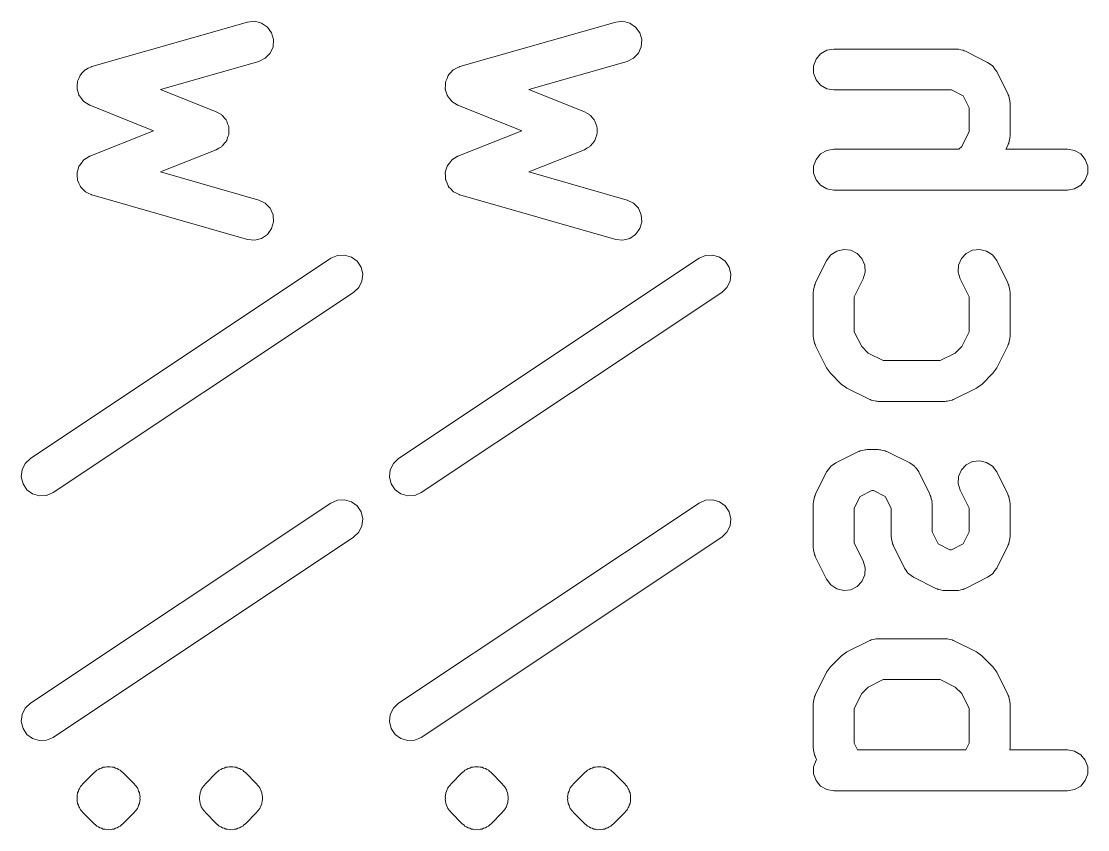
# Model space of a CAD drawing. Extents: x 83.8 to 162.6, y -99.1 to -55.8.
# Drawn here: x 87.614 to 92.176, y -83.136 to -79.676 of the extents above; entities that cross this region are included whole.
import ezdxf

# ---------------------------------------------------------------- set-up
doc = ezdxf.new("R2010")
doc.units = 0
doc.layers.add('Beschriftung', color=11, linetype='Continuous', lineweight=0)

msp = doc.modelspace()

# ---------------------------------------------------------------- linework, layer by layer
at = {"layer": 'Beschriftung'}
for p, q in [((87.9156, -79.8699), (88.5822, -79.6794)), ((88.5822, -79.6794), (88.6125, -79.6762)), ((88.6125, -79.6762), (88.642, -79.6836)), ((88.642, -79.6836), (88.6671, -79.7006)), ((89.4906, -79.8699), (90.1572, -79.6794)), ((90.1572, -79.6794), (90.1875, -79.6762)), ((90.1875, -79.6762), (90.217, -79.6836)), ((90.217, -79.6836), (90.2421, -79.7006)), ((88.6671, -79.7006), (88.685, -79.7252)), ((88.685, -79.7252), (88.6933, -79.7545)), ((90.2421, -79.7006), (90.26, -79.7252)), ((90.26, -79.7252), (90.2683, -79.7545)), ((88.6933, -79.7545), (88.6912, -79.7848)), ((90.2683, -79.7545), (90.2662, -79.7848)), ((88.6788, -79.8125), (88.6577, -79.8344)), ((88.6912, -79.7848), (88.6788, -79.8125)), ((90.2538, -79.8125), (90.2327, -79.8344)), ((90.2662, -79.7848), (90.2538, -79.8125)), ((91.0138, -79.8388), (91.0334, -79.8155)), ((91.0334, -79.8155), (91.0597, -79.8003)), ((91.0597, -79.8003), (91.0896, -79.7951)), ((91.0896, -79.7951), (91.6134, -79.7951)), ((91.6134, -79.7951), (91.6184, -79.7959)), ((91.6184, -79.7959), (91.6234, -79.7956)), ((91.6234, -79.7956), (91.6333, -79.7986)), ((91.6333, -79.7986), (91.6434, -79.8003)), ((91.6434, -79.8003), (91.6477, -79.8029)), ((91.6477, -79.8029), (91.6526, -79.8043)), ((91.6526, -79.8043), (91.7478, -79.8519)), ((87.9004, -79.8773), (87.9123, -79.8709)), ((87.9123, -79.8709), (87.914, -79.8706)), ((87.914, -79.8706), (87.9156, -79.8699)), ((88.6303, -79.8477), (88.2098, -79.9678)), ((88.6577, -79.8344), (88.6303, -79.8477)), ((89.4754, -79.8773), (89.4873, -79.8709)), ((89.4873, -79.8709), (89.489, -79.8706)), ((89.489, -79.8706), (89.4906, -79.8699)), ((90.2053, -79.8477), (89.7848, -79.9678)), ((90.2327, -79.8344), (90.2053, -79.8477)), ((91.0034, -79.8674), (91.0138, -79.8388)), ((91.0034, -79.8978), (91.0034, -79.8674)), ((91.7478, -79.8519), (91.7581, -79.8596)), ((91.7581, -79.8596), (91.7688, -79.8667)), ((91.7688, -79.8667), (91.7703, -79.8686)), ((91.7703, -79.8686), (91.7722, -79.87)), ((91.7722, -79.87), (91.7793, -79.8807)), ((87.8602, -79.9204), (87.8653, -79.9079)), ((87.8653, -79.9079), (87.8664, -79.9066)), ((87.8664, -79.9066), (87.8671, -79.905)), ((87.8671, -79.905), (87.8765, -79.8953)), ((87.8765, -79.8953), (87.8855, -79.8852)), ((87.8855, -79.8852), (87.887, -79.8844)), ((87.887, -79.8844), (87.8883, -79.8832)), ((87.8883, -79.8832), (87.9004, -79.8773)), ((89.4352, -79.9204), (89.4403, -79.9079)), ((89.4403, -79.9079), (89.4414, -79.9066)), ((89.4414, -79.9066), (89.4421, -79.905)), ((89.4421, -79.905), (89.4515, -79.8953)), ((89.4515, -79.8953), (89.4605, -79.8852)), ((89.4605, -79.8852), (89.462, -79.8844)), ((89.462, -79.8844), (89.4633, -79.8832)), ((89.4633, -79.8832), (89.4754, -79.8773)), ((91.0138, -79.9263), (91.0034, -79.8978)), ((91.7793, -79.8807), (91.7869, -79.8911)), ((91.7869, -79.8911), (91.8345, -79.9863)), ((87.8526, -79.9631), (87.8535, -79.9496)), ((87.8531, -79.9647), (87.8526, -79.9631)), ((87.853, -79.9665), (87.8531, -79.9647)), ((87.8535, -79.9496), (87.854, -79.9361)), ((87.854, -79.9361), (87.8546, -79.9345)), ((87.8546, -79.9345), (87.8547, -79.9328)), ((87.8547, -79.9328), (87.8602, -79.9204)), ((89.4276, -79.9631), (89.4285, -79.9496)), ((89.4281, -79.9647), (89.4276, -79.9631)), ((89.428, -79.9665), (89.4281, -79.9647)), ((89.4285, -79.9496), (89.429, -79.9361)), ((89.429, -79.9361), (89.4296, -79.9345)), ((89.4296, -79.9345), (89.4297, -79.9328)), ((89.4297, -79.9328), (89.4352, -79.9204)), ((91.0334, -79.9496), (91.0138, -79.9263)), ((91.0597, -79.9648), (91.0334, -79.9496)), ((91.0896, -79.9701), (91.0597, -79.9648)), ((87.8572, -79.9793), (87.853, -79.9665)), ((87.8609, -79.9923), (87.8572, -79.9793)), ((87.862, -79.9937), (87.8609, -79.9923)), ((87.8625, -79.9953), (87.862, -79.9937)), ((87.8709, -80.006), (87.8625, -79.9953)), ((87.8788, -80.0169), (87.8709, -80.006)), ((88.2098, -79.9678), (88.4483, -80.0632)), ((89.4322, -79.9793), (89.428, -79.9665)), ((89.4359, -79.9923), (89.4322, -79.9793)), ((89.437, -79.9937), (89.4359, -79.9923)), ((89.4375, -79.9953), (89.437, -79.9937)), ((89.4459, -80.006), (89.4375, -79.9953)), ((89.4538, -80.0169), (89.4459, -80.006)), ((89.7848, -79.9678), (90.0233, -80.0632)), ((91.5928, -79.9701), (91.0896, -79.9701)), ((91.6434, -79.9954), (91.5928, -79.9701)), ((91.6688, -80.0461), (91.6434, -79.9954)), ((91.8345, -79.9863), (91.836, -79.9911)), ((91.836, -79.9911), (91.8385, -79.9955)), ((91.8385, -79.9955), (91.8403, -80.0056)), ((91.8403, -80.0056), (91.8432, -80.0154)), ((87.8802, -80.0179), (87.8788, -80.0169)), ((87.8813, -80.0192), (87.8802, -80.0179)), ((87.8928, -80.0263), (87.8813, -80.0192)), ((87.904, -80.0339), (87.8928, -80.0263)), ((87.9056, -80.0343), (87.904, -80.0339)), ((87.9071, -80.0352), (87.9056, -80.0343)), ((88.1802, -80.1445), (87.9071, -80.0352)), ((89.4552, -80.0179), (89.4538, -80.0169)), ((89.4563, -80.0192), (89.4552, -80.0179)), ((89.4678, -80.0263), (89.4563, -80.0192)), ((89.479, -80.0339), (89.4678, -80.0263)), ((89.4806, -80.0343), (89.479, -80.0339)), ((89.4821, -80.0352), (89.4806, -80.0343)), ((89.7552, -80.1445), (89.4821, -80.0352)), ((91.6688, -80.1476), (91.6688, -80.0461)), ((91.8432, -80.0154), (91.8429, -80.0205)), ((91.8429, -80.0205), (91.8438, -80.0254)), ((91.8438, -80.0254), (91.8438, -80.1683)), ((88.4483, -80.0632), (88.4589, -80.0698)), ((88.4589, -80.0698), (88.4699, -80.0757)), ((88.4699, -80.0757), (88.4718, -80.0778)), ((88.4718, -80.0778), (88.4741, -80.0792)), ((88.4741, -80.0792), (88.4819, -80.0891)), ((88.4819, -80.0891), (88.4902, -80.0984)), ((88.4902, -80.0984), (88.4912, -80.1009)), ((88.4912, -80.1009), (88.4929, -80.1031)), ((90.0233, -80.0632), (90.0339, -80.0698)), ((90.0339, -80.0698), (90.0449, -80.0757)), ((90.0449, -80.0757), (90.0468, -80.0778)), ((90.0468, -80.0778), (90.0491, -80.0792)), ((90.0491, -80.0792), (90.0569, -80.0891)), ((90.0569, -80.0891), (90.0652, -80.0984)), ((90.0652, -80.0984), (90.0662, -80.1009)), ((90.0662, -80.1009), (90.0679, -80.1031)), ((87.9071, -80.2537), (88.1802, -80.1445)), ((88.4929, -80.1031), (88.4968, -80.115)), ((88.4968, -80.115), (88.5015, -80.1266)), ((88.5015, -80.1266), (88.5015, -80.1294)), ((88.5015, -80.1294), (88.5024, -80.132)), ((88.5024, -80.132), (88.502, -80.1445)), ((88.502, -80.1445), (88.5024, -80.157)), ((89.4821, -80.2537), (89.7552, -80.1445)), ((90.0679, -80.1031), (90.0718, -80.115)), ((90.0718, -80.115), (90.0765, -80.1266)), ((90.0765, -80.1266), (90.0765, -80.1294)), ((90.0765, -80.1294), (90.0774, -80.132)), ((90.0774, -80.132), (90.077, -80.1445)), ((90.077, -80.1445), (90.0774, -80.157)), ((88.4902, -80.1906), (88.4819, -80.1999)), ((88.4912, -80.188), (88.4902, -80.1906)), ((88.4929, -80.1858), (88.4912, -80.188)), ((88.4968, -80.174), (88.4929, -80.1858)), ((88.5015, -80.1624), (88.4968, -80.174)), ((88.5024, -80.157), (88.5015, -80.1596)), ((88.5015, -80.1596), (88.5015, -80.1624)), ((90.0652, -80.1906), (90.0569, -80.1999)), ((90.0662, -80.188), (90.0652, -80.1906)), ((90.0679, -80.1858), (90.0662, -80.188)), ((90.0718, -80.174), (90.0679, -80.1858)), ((90.0765, -80.1624), (90.0718, -80.174)), ((90.0774, -80.157), (90.0765, -80.1596)), ((90.0765, -80.1596), (90.0765, -80.1624)), ((91.6368, -80.2117), (91.6688, -80.1476)), ((91.8403, -80.1881), (91.8385, -80.1982)), ((91.8432, -80.1783), (91.8403, -80.1881)), ((91.8438, -80.1683), (91.8429, -80.1733)), ((91.8429, -80.1733), (91.8432, -80.1783)), ((88.4483, -80.2257), (88.2098, -80.3211)), ((88.4589, -80.2191), (88.4483, -80.2257)), ((88.4699, -80.2132), (88.4589, -80.2191)), ((88.4718, -80.2112), (88.4699, -80.2132)), ((88.4741, -80.2097), (88.4718, -80.2112)), ((88.4819, -80.1999), (88.4741, -80.2097)), ((90.0233, -80.2257), (89.7848, -80.3211)), ((90.0339, -80.2191), (90.0233, -80.2257)), ((90.0449, -80.2132), (90.0339, -80.2191)), ((90.0468, -80.2112), (90.0449, -80.2132)), ((90.0491, -80.2097), (90.0468, -80.2112)), ((90.0569, -80.1999), (90.0491, -80.2097)), ((91.0334, -80.2441), (91.0597, -80.2289)), ((91.0597, -80.2289), (91.0896, -80.2236)), ((91.0896, -80.2236), (91.6248, -80.2236)), ((91.6248, -80.2236), (91.6368, -80.2117)), ((91.8345, -80.2074), (91.8264, -80.2236)), ((91.8264, -80.2236), (92.0896, -80.2236)), ((91.836, -80.2026), (91.8345, -80.2074)), ((91.8385, -80.1982), (91.836, -80.2026)), ((92.0896, -80.2236), (92.1195, -80.2289)), ((92.1195, -80.2289), (92.1459, -80.2441)), ((87.8625, -80.2936), (87.8709, -80.283)), ((87.8709, -80.283), (87.8788, -80.2721)), ((87.8788, -80.2721), (87.8802, -80.2711)), ((87.8802, -80.2711), (87.8813, -80.2697)), ((87.8813, -80.2697), (87.8928, -80.2626)), ((87.8928, -80.2626), (87.904, -80.2551)), ((87.904, -80.2551), (87.9056, -80.2546)), ((87.9056, -80.2546), (87.9071, -80.2537)), ((89.4375, -80.2936), (89.4459, -80.283)), ((89.4459, -80.283), (89.4538, -80.2721)), ((89.4538, -80.2721), (89.4552, -80.2711)), ((89.4552, -80.2711), (89.4563, -80.2697)), ((89.4563, -80.2697), (89.4678, -80.2626)), ((89.4678, -80.2626), (89.479, -80.2551)), ((89.479, -80.2551), (89.4806, -80.2546)), ((89.4806, -80.2546), (89.4821, -80.2537)), ((91.0034, -80.2959), (91.0138, -80.2674)), ((91.0138, -80.2674), (91.0334, -80.2441)), ((92.1459, -80.2441), (92.1654, -80.2674)), ((92.1654, -80.2674), (92.1758, -80.2959)), ((87.8526, -80.3259), (87.8531, -80.3242)), ((87.8535, -80.3393), (87.8526, -80.3259)), ((87.853, -80.3225), (87.8572, -80.3097)), ((87.8531, -80.3242), (87.853, -80.3225)), ((87.8572, -80.3097), (87.8609, -80.2967)), ((87.8609, -80.2967), (87.862, -80.2953)), ((87.862, -80.2953), (87.8625, -80.2936)), ((88.2098, -80.3211), (88.6303, -80.4413)), ((89.4276, -80.3259), (89.4281, -80.3242)), ((89.4285, -80.3393), (89.4276, -80.3259)), ((89.428, -80.3225), (89.4322, -80.3097)), ((89.4281, -80.3242), (89.428, -80.3225)), ((89.4322, -80.3097), (89.4359, -80.2967)), ((89.4359, -80.2967), (89.437, -80.2953)), ((89.437, -80.2953), (89.4375, -80.2936)), ((89.7848, -80.3211), (90.2053, -80.4413)), ((91.0034, -80.3263), (91.0034, -80.2959)), ((91.0138, -80.3549), (91.0034, -80.3263)), ((92.1758, -80.3263), (92.1654, -80.3549)), ((92.1758, -80.2959), (92.1758, -80.3263)), ((87.854, -80.3528), (87.8535, -80.3393)), ((87.8546, -80.3545), (87.854, -80.3528)), ((87.8547, -80.3562), (87.8546, -80.3545)), ((87.8602, -80.3685), (87.8547, -80.3562)), ((87.8653, -80.3811), (87.8602, -80.3685)), ((89.429, -80.3528), (89.4285, -80.3393)), ((89.4296, -80.3545), (89.429, -80.3528)), ((89.4297, -80.3562), (89.4296, -80.3545)), ((89.4352, -80.3685), (89.4297, -80.3562)), ((89.4403, -80.3811), (89.4352, -80.3685)), ((91.0334, -80.3782), (91.0138, -80.3549)), ((92.1654, -80.3549), (92.1459, -80.3782)), ((87.8664, -80.3824), (87.8653, -80.3811)), ((87.8671, -80.384), (87.8664, -80.3824)), ((87.8765, -80.3937), (87.8671, -80.384)), ((87.8855, -80.4037), (87.8765, -80.3937)), ((87.887, -80.4045), (87.8855, -80.4037)), ((87.8883, -80.4058), (87.887, -80.4045)), ((87.9004, -80.4117), (87.8883, -80.4058)), ((87.9123, -80.4181), (87.9004, -80.4117)), ((87.914, -80.4183), (87.9123, -80.4181)), ((87.9156, -80.4191), (87.914, -80.4183)), ((88.5822, -80.6096), (87.9156, -80.4191)), ((89.4414, -80.3824), (89.4403, -80.3811)), ((89.4421, -80.384), (89.4414, -80.3824)), ((89.4515, -80.3937), (89.4421, -80.384)), ((89.4605, -80.4037), (89.4515, -80.3937)), ((89.462, -80.4045), (89.4605, -80.4037)), ((89.4633, -80.4058), (89.462, -80.4045)), ((89.4754, -80.4117), (89.4633, -80.4058)), ((89.4873, -80.4181), (89.4754, -80.4117)), ((89.489, -80.4183), (89.4873, -80.4181)), ((89.4906, -80.4191), (89.489, -80.4183)), ((90.1572, -80.6096), (89.4906, -80.4191)), ((91.0597, -80.3934), (91.0334, -80.3782)), ((91.0896, -80.3986), (91.0597, -80.3934)), ((92.0896, -80.3986), (91.0896, -80.3986)), ((92.1195, -80.3934), (92.0896, -80.3986)), ((92.1459, -80.3782), (92.1195, -80.3934)), ((88.6303, -80.4413), (88.6577, -80.4546)), ((88.6577, -80.4546), (88.6788, -80.4764)), ((90.2053, -80.4413), (90.2327, -80.4546)), ((90.2327, -80.4546), (90.2538, -80.4764)), ((88.6788, -80.4764), (88.6912, -80.5042)), ((88.6912, -80.5042), (88.6933, -80.5345)), ((90.2538, -80.4764), (90.2662, -80.5042)), ((90.2662, -80.5042), (90.2683, -80.5345)), ((88.6933, -80.5345), (88.685, -80.5637)), ((90.2683, -80.5345), (90.26, -80.5637)), ((88.6671, -80.5883), (88.642, -80.6053)), ((88.685, -80.5637), (88.6671, -80.5883)), ((90.2421, -80.5883), (90.217, -80.6053)), ((90.26, -80.5637), (90.2421, -80.5883)), ((88.6125, -80.6127), (88.5822, -80.6096)), ((88.642, -80.6053), (88.6125, -80.6127)), ((90.1875, -80.6127), (90.1572, -80.6096)), ((90.217, -80.6053), (90.1875, -80.6127)), ((87.653, -81.5479), (88.9387, -80.6907)), ((88.9387, -80.6907), (88.9665, -80.6785)), ((88.9665, -80.6785), (88.9969, -80.6766)), ((88.9969, -80.6766), (89.026, -80.6851)), ((89.026, -80.6851), (89.0505, -80.7031)), ((89.228, -81.5479), (90.5137, -80.6907)), ((90.5137, -80.6907), (90.5415, -80.6785)), ((90.5415, -80.6785), (90.5719, -80.6766)), ((90.5719, -80.6766), (90.601, -80.6851)), ((90.601, -80.6851), (90.6255, -80.7031)), ((91.059, -80.7006), (91.0771, -80.6762)), ((91.0771, -80.6762), (91.1024, -80.6594)), ((91.1024, -80.6594), (91.132, -80.6524)), ((91.132, -80.6524), (91.1622, -80.6558)), ((91.1622, -80.6558), (91.1894, -80.6694)), ((91.1894, -80.6694), (91.2103, -80.6915)), ((91.2103, -80.6915), (91.2223, -80.7194)), ((91.6236, -80.7194), (91.6356, -80.6915)), ((91.6356, -80.6915), (91.6565, -80.6694)), ((91.6565, -80.6694), (91.6837, -80.6558)), ((91.6837, -80.6558), (91.7139, -80.6524)), ((91.7139, -80.6524), (91.7435, -80.6594)), ((91.7435, -80.6594), (91.7688, -80.6762)), ((91.7688, -80.6762), (91.7869, -80.7006)), ((89.0505, -80.7031), (89.0674, -80.7284)), ((89.0674, -80.7284), (89.0746, -80.7579)), ((90.6255, -80.7031), (90.6424, -80.7284)), ((90.6424, -80.7284), (90.6496, -80.7579)), ((91.0114, -80.7958), (91.059, -80.7006)), ((91.2223, -80.7194), (91.2242, -80.7497)), ((91.6217, -80.7497), (91.6236, -80.7194)), ((91.7869, -80.7006), (91.8345, -80.7958)), ((89.0746, -80.7579), (89.0712, -80.7881)), ((90.6496, -80.7579), (90.6462, -80.7881)), ((91.2155, -80.7788), (91.1771, -80.8556)), ((91.2242, -80.7497), (91.2155, -80.7788)), ((91.6304, -80.7788), (91.6217, -80.7497)), ((91.6688, -80.8556), (91.6304, -80.7788)), ((89.0577, -80.8153), (89.0358, -80.8363)), ((89.0712, -80.7881), (89.0577, -80.8153)), ((90.6327, -80.8153), (90.6108, -80.8363)), ((90.6462, -80.7881), (90.6327, -80.8153)), ((91.0021, -80.835), (91.003, -80.83)), ((91.0027, -80.8249), (91.0056, -80.8151)), ((91.003, -80.83), (91.0027, -80.8249)), ((91.0056, -80.8151), (91.0074, -80.805)), ((91.0074, -80.805), (91.0099, -80.8007)), ((91.0099, -80.8007), (91.0114, -80.7958)), ((91.8345, -80.7958), (91.836, -80.8007)), ((91.836, -80.8007), (91.8385, -80.805)), ((91.8385, -80.805), (91.8403, -80.8151)), ((91.8403, -80.8151), (91.8432, -80.8249)), ((91.8432, -80.8249), (91.8429, -80.83)), ((91.8429, -80.83), (91.8438, -80.835)), ((89.0358, -80.8363), (87.7501, -81.6935)), ((90.6108, -80.8363), (89.3251, -81.6935)), ((91.0021, -81.0254), (91.0021, -80.835)), ((91.1771, -80.8556), (91.1771, -81.0048)), ((91.6688, -81.0048), (91.6688, -80.8556)), ((91.8438, -80.835), (91.8438, -81.0254)), ((91.1771, -81.0048), (91.2091, -81.0688)), ((91.6368, -81.0688), (91.6688, -81.0048)), ((91.003, -81.0304), (91.0021, -81.0254)), ((91.0027, -81.0354), (91.003, -81.0304)), ((91.0056, -81.0453), (91.0027, -81.0354)), ((91.0074, -81.0554), (91.0056, -81.0453)), ((91.0099, -81.0597), (91.0074, -81.0554)), ((91.8385, -81.0554), (91.836, -81.0597)), ((91.8403, -81.0453), (91.8385, -81.0554)), ((91.8432, -81.0354), (91.8403, -81.0453)), ((91.8438, -81.0254), (91.8429, -81.0304)), ((91.8429, -81.0304), (91.8432, -81.0354)), ((91.0114, -81.0646), (91.0099, -81.0597)), ((91.059, -81.1598), (91.0114, -81.0646)), ((91.2091, -81.0688), (91.2367, -81.0964)), ((91.2367, -81.0964), (91.3008, -81.1284)), ((91.5452, -81.1284), (91.6092, -81.0964)), ((91.6092, -81.0964), (91.6368, -81.0688)), ((91.8345, -81.0646), (91.7869, -81.1598)), ((91.836, -81.0597), (91.8345, -81.0646)), ((91.3008, -81.1284), (91.5452, -81.1284)), ((91.0673, -81.1711), (91.059, -81.1598)), ((91.0754, -81.1825), (91.0673, -81.1711)), ((91.123, -81.2302), (91.0754, -81.1825)), ((91.7705, -81.1825), (91.7229, -81.2302)), ((91.7786, -81.1711), (91.7705, -81.1825)), ((91.7869, -81.1598), (91.7786, -81.1711)), ((91.1345, -81.2382), (91.123, -81.2302)), ((91.1457, -81.2465), (91.1345, -81.2382)), ((91.7114, -81.2382), (91.7002, -81.2465)), ((91.7229, -81.2302), (91.7114, -81.2382)), ((91.241, -81.2942), (91.1457, -81.2465)), ((91.7002, -81.2465), (91.6049, -81.2942)), ((91.2458, -81.2956), (91.241, -81.2942)), ((91.2502, -81.2981), (91.2458, -81.2956)), ((91.2603, -81.2999), (91.2502, -81.2981)), ((91.2701, -81.3028), (91.2603, -81.2999)), ((91.2751, -81.3025), (91.2701, -81.3028)), ((91.2801, -81.3034), (91.2751, -81.3025)), ((91.5658, -81.3034), (91.2801, -81.3034)), ((91.5708, -81.3025), (91.5658, -81.3034)), ((91.5758, -81.3028), (91.5708, -81.3025)), ((91.5856, -81.2999), (91.5758, -81.3028)), ((91.5957, -81.2981), (91.5856, -81.2999)), ((91.6001, -81.2956), (91.5957, -81.2981)), ((91.6049, -81.2942), (91.6001, -81.2956)), ((91.1982, -81.5172), (91.2025, -81.5146)), ((91.2025, -81.5146), (91.2126, -81.5129)), ((91.2126, -81.5129), (91.2225, -81.5099)), ((91.2225, -81.5099), (91.2275, -81.5102)), ((91.2275, -81.5102), (91.2325, -81.5094)), ((91.2325, -81.5094), (91.2801, -81.5094)), ((91.2801, -81.5094), (91.2851, -81.5102)), ((91.2851, -81.5102), (91.2901, -81.5099)), ((91.2901, -81.5099), (91.2999, -81.5129)), ((91.2999, -81.5129), (91.31, -81.5146)), ((91.31, -81.5146), (91.3144, -81.5172)), ((87.631, -81.5689), (87.653, -81.5479)), ((89.206, -81.5689), (89.228, -81.5479)), ((91.0981, -81.5662), (91.1933, -81.5186)), ((91.1933, -81.5186), (91.1982, -81.5172)), ((91.3144, -81.5172), (91.3192, -81.5186)), ((91.3192, -81.5186), (91.4145, -81.5662)), ((91.6565, -81.5742), (91.6837, -81.5606)), ((91.6837, -81.5606), (91.7139, -81.5571)), ((91.7139, -81.5571), (91.7435, -81.5642)), ((87.6142, -81.6263), (87.6175, -81.5961)), ((87.6175, -81.5961), (87.631, -81.5689)), ((89.1892, -81.6263), (89.1925, -81.5961)), ((89.1925, -81.5961), (89.206, -81.5689)), ((91.0114, -81.7006), (91.059, -81.6053)), ((91.059, -81.6053), (91.0666, -81.595)), ((91.0666, -81.595), (91.0737, -81.5843)), ((91.0737, -81.5843), (91.0756, -81.5829)), ((91.0756, -81.5829), (91.0771, -81.5809)), ((91.0771, -81.5809), (91.0878, -81.5739)), ((91.0878, -81.5739), (91.0981, -81.5662)), ((91.4145, -81.5662), (91.4248, -81.5739)), ((91.4248, -81.5739), (91.4355, -81.5809)), ((91.4355, -81.5809), (91.4369, -81.5829)), ((91.4369, -81.5829), (91.4389, -81.5843)), ((91.4389, -81.5843), (91.4459, -81.595)), ((91.4459, -81.595), (91.4536, -81.6053)), ((91.4536, -81.6053), (91.5012, -81.7006)), ((91.6236, -81.6241), (91.6356, -81.5963)), ((91.6356, -81.5963), (91.6565, -81.5742)), ((91.7435, -81.5642), (91.7688, -81.5809)), ((91.7688, -81.5809), (91.7869, -81.6053)), ((91.7869, -81.6053), (91.8345, -81.7006)), ((87.6214, -81.6558), (87.6142, -81.6263)), ((89.1964, -81.6558), (89.1892, -81.6263)), ((91.6217, -81.6545), (91.6236, -81.6241)), ((87.6383, -81.6811), (87.6214, -81.6558)), ((87.6627, -81.6991), (87.6383, -81.6811)), ((87.7501, -81.6935), (87.7222, -81.7057)), ((89.2133, -81.6811), (89.1964, -81.6558)), ((89.2377, -81.6991), (89.2133, -81.6811)), ((89.3251, -81.6935), (89.2972, -81.7057)), ((91.2531, -81.6844), (91.2025, -81.7097)), ((91.2594, -81.6844), (91.2531, -81.6844)), ((91.3101, -81.7097), (91.2594, -81.6844)), ((91.6304, -81.6836), (91.6217, -81.6545)), ((91.6688, -81.7604), (91.6304, -81.6836)), ((87.653, -82.5955), (88.9387, -81.7383)), ((87.6919, -81.7076), (87.6627, -81.6991)), ((87.7222, -81.7057), (87.6919, -81.7076)), ((88.9387, -81.7383), (88.9665, -81.7261)), ((88.9665, -81.7261), (88.9969, -81.7242)), ((88.9969, -81.7242), (89.026, -81.7327)), ((89.026, -81.7327), (89.0505, -81.7507)), ((89.228, -82.5955), (90.5137, -81.7383)), ((89.2669, -81.7076), (89.2377, -81.6991)), ((89.2972, -81.7057), (89.2669, -81.7076)), ((90.5137, -81.7383), (90.5415, -81.7261)), ((90.5415, -81.7261), (90.5719, -81.7242)), ((90.5719, -81.7242), (90.601, -81.7327)), ((90.601, -81.7327), (90.6255, -81.7507)), ((91.0021, -81.7397), (91.003, -81.7347)), ((91.0021, -81.9302), (91.0021, -81.7397)), ((91.0027, -81.7297), (91.0056, -81.7199)), ((91.003, -81.7347), (91.0027, -81.7297)), ((91.0056, -81.7199), (91.0074, -81.7098)), ((91.0074, -81.7098), (91.0099, -81.7054)), ((91.0099, -81.7054), (91.0114, -81.7006)), ((91.2025, -81.7097), (91.1771, -81.7604)), ((91.3355, -81.7604), (91.3101, -81.7097)), ((91.5012, -81.7006), (91.5027, -81.7054)), ((91.5027, -81.7054), (91.5052, -81.7098)), ((91.5052, -81.7098), (91.507, -81.7199)), ((91.507, -81.7199), (91.5099, -81.7297)), ((91.5099, -81.7297), (91.5096, -81.7347)), ((91.5096, -81.7347), (91.5105, -81.7397)), ((91.5105, -81.7397), (91.5105, -81.8619)), ((91.8345, -81.7006), (91.836, -81.7054)), ((91.836, -81.7054), (91.8385, -81.7098)), ((91.8385, -81.7098), (91.8403, -81.7199)), ((91.8403, -81.7199), (91.8432, -81.7297)), ((91.8432, -81.7297), (91.8429, -81.7347)), ((91.8429, -81.7347), (91.8438, -81.7397)), ((91.8438, -81.7397), (91.8438, -81.8826)), ((89.0505, -81.7507), (89.0674, -81.776)), ((89.0674, -81.776), (89.0746, -81.8055)), ((90.6255, -81.7507), (90.6424, -81.776)), ((90.6424, -81.776), (90.6496, -81.8055)), ((91.1771, -81.7604), (91.1771, -81.9095)), ((91.3355, -81.8826), (91.3355, -81.7604)), ((91.6688, -81.8619), (91.6688, -81.7604)), ((89.0746, -81.8055), (89.0712, -81.8357)), ((90.6496, -81.8055), (90.6462, -81.8357)), ((89.0577, -81.863), (89.0358, -81.8839)), ((89.0712, -81.8357), (89.0577, -81.863)), ((90.6327, -81.863), (90.6108, -81.8839)), ((90.6462, -81.8357), (90.6327, -81.863)), ((91.5105, -81.8619), (91.5358, -81.9126)), ((91.6434, -81.9126), (91.6688, -81.8619)), ((89.0358, -81.8839), (87.7501, -82.7411)), ((90.6108, -81.8839), (89.3251, -82.7411)), ((91.1771, -81.9095), (91.2155, -81.9863)), ((91.3363, -81.8875), (91.3355, -81.8826)), ((91.336, -81.8926), (91.3363, -81.8875)), ((91.3389, -81.9024), (91.336, -81.8926)), ((91.3407, -81.9125), (91.3389, -81.9024)), ((91.3433, -81.9169), (91.3407, -81.9125)), ((91.3447, -81.9217), (91.3433, -81.9169)), ((91.3923, -82.0169), (91.3447, -81.9217)), ((91.5358, -81.9126), (91.5865, -81.9379)), ((91.5928, -81.9379), (91.6434, -81.9126)), ((91.8345, -81.9217), (91.7869, -82.0169)), ((91.836, -81.9169), (91.8345, -81.9217)), ((91.8385, -81.9125), (91.836, -81.9169)), ((91.8403, -81.9024), (91.8385, -81.9125)), ((91.8432, -81.8926), (91.8403, -81.9024)), ((91.8438, -81.8826), (91.8429, -81.8875)), ((91.8429, -81.8875), (91.8432, -81.8926)), ((91.003, -81.9352), (91.0021, -81.9302)), ((91.0027, -81.9402), (91.003, -81.9352)), ((91.0056, -81.95), (91.0027, -81.9402)), ((91.0074, -81.9601), (91.0056, -81.95)), ((91.0099, -81.9645), (91.0074, -81.9601)), ((91.0114, -81.9693), (91.0099, -81.9645)), ((91.059, -82.0646), (91.0114, -81.9693)), ((91.5865, -81.9379), (91.5928, -81.9379)), ((91.2155, -81.9863), (91.2242, -82.0154)), ((91.2242, -82.0154), (91.2223, -82.0458)), ((91.4, -82.0273), (91.3923, -82.0169)), ((91.7869, -82.0169), (91.7793, -82.0273)), ((91.2223, -82.0458), (91.2103, -82.0736)), ((91.407, -82.038), (91.4, -82.0273)), ((91.409, -82.0394), (91.407, -82.038)), ((91.4104, -82.0413), (91.409, -82.0394)), ((91.4211, -82.0484), (91.4104, -82.0413)), ((91.4314, -82.0561), (91.4211, -82.0484)), ((91.5267, -82.1037), (91.4314, -82.0561)), ((91.7478, -82.0561), (91.6526, -82.1037)), ((91.7581, -82.0484), (91.7478, -82.0561)), ((91.7688, -82.0413), (91.7581, -82.0484)), ((91.7703, -82.0394), (91.7688, -82.0413)), ((91.7722, -82.038), (91.7703, -82.0394)), ((91.7793, -82.0273), (91.7722, -82.038)), ((91.0771, -82.089), (91.059, -82.0646)), ((91.1024, -82.1057), (91.0771, -82.089)), ((91.132, -82.1128), (91.1024, -82.1057)), ((91.1894, -82.0957), (91.1622, -82.1093)), ((91.2103, -82.0736), (91.1894, -82.0957)), ((91.5315, -82.1051), (91.5267, -82.1037)), ((91.5359, -82.1077), (91.5315, -82.1051)), ((91.546, -82.1094), (91.5359, -82.1077)), ((91.6434, -82.1077), (91.6333, -82.1094)), ((91.6477, -82.1051), (91.6434, -82.1077)), ((91.6526, -82.1037), (91.6477, -82.1051)), ((91.1622, -82.1093), (91.132, -82.1128)), ((91.5558, -82.1124), (91.546, -82.1094)), ((91.5608, -82.1121), (91.5558, -82.1124)), ((91.5658, -82.1129), (91.5608, -82.1121)), ((91.6134, -82.1129), (91.5658, -82.1129)), ((91.6184, -82.1121), (91.6134, -82.1129)), ((91.6234, -82.1124), (91.6184, -82.1121)), ((91.6333, -82.1094), (91.6234, -82.1124)), ((91.1457, -82.3757), (91.241, -82.3281)), ((91.241, -82.3281), (91.2458, -82.3267)), ((91.2458, -82.3267), (91.2502, -82.3242)), ((91.2502, -82.3242), (91.2603, -82.3224)), ((91.2603, -82.3224), (91.2701, -82.3195)), ((91.2701, -82.3195), (91.2751, -82.3198)), ((91.2751, -82.3198), (91.2801, -82.3189)), ((91.2801, -82.3189), (91.5658, -82.3189)), ((91.5658, -82.3189), (91.5708, -82.3198)), ((91.5708, -82.3198), (91.5758, -82.3195)), ((91.5758, -82.3195), (91.5856, -82.3224)), ((91.5856, -82.3224), (91.5957, -82.3242)), ((91.5957, -82.3242), (91.6001, -82.3267)), ((91.6001, -82.3267), (91.6049, -82.3281)), ((91.6049, -82.3281), (91.7002, -82.3757)), ((91.1345, -82.3841), (91.1457, -82.3757)), ((91.7002, -82.3757), (91.7114, -82.3841)), ((91.0754, -82.4397), (91.123, -82.3921)), ((91.123, -82.3921), (91.1345, -82.3841)), ((91.7114, -82.3841), (91.7229, -82.3921)), ((91.7229, -82.3921), (91.7705, -82.4397)), ((91.0114, -82.5577), (91.059, -82.4625)), ((91.059, -82.4625), (91.0673, -82.4512)), ((91.0673, -82.4512), (91.0754, -82.4397)), ((91.7705, -82.4397), (91.7786, -82.4512)), ((91.7786, -82.4512), (91.7869, -82.4625)), ((91.7869, -82.4625), (91.8345, -82.5577)), ((91.3008, -82.4939), (91.2367, -82.5259)), ((91.5452, -82.4939), (91.3008, -82.4939)), ((91.6092, -82.5259), (91.5452, -82.4939)), ((91.0074, -82.5669), (91.0099, -82.5626)), ((91.0099, -82.5626), (91.0114, -82.5577)), ((91.2091, -82.5535), (91.1771, -82.6175)), ((91.2367, -82.5259), (91.2091, -82.5535)), ((91.6368, -82.5535), (91.6092, -82.5259)), ((91.6688, -82.6175), (91.6368, -82.5535)), ((91.8345, -82.5577), (91.836, -82.5626)), ((91.836, -82.5626), (91.8385, -82.5669)), ((87.631, -82.6165), (87.653, -82.5955)), ((89.206, -82.6165), (89.228, -82.5955)), ((91.0021, -82.5969), (91.003, -82.5919)), ((91.0021, -82.7873), (91.0021, -82.5969)), ((91.0027, -82.5869), (91.0056, -82.577)), ((91.003, -82.5919), (91.0027, -82.5869)), ((91.0056, -82.577), (91.0074, -82.5669)), ((91.8385, -82.5669), (91.8403, -82.577)), ((91.8403, -82.577), (91.8432, -82.5869)), ((91.8432, -82.5869), (91.8429, -82.5919)), ((91.8429, -82.5919), (91.8438, -82.5969)), ((91.8438, -82.5969), (91.8438, -82.7873)), ((87.6142, -82.6739), (87.6175, -82.6437)), ((87.6175, -82.6437), (87.631, -82.6165)), ((89.1892, -82.6739), (89.1925, -82.6437)), ((89.1925, -82.6437), (89.206, -82.6165)), ((91.1771, -82.6175), (91.1771, -82.7667)), ((91.6688, -82.7667), (91.6688, -82.6175)), ((87.6214, -82.7034), (87.6142, -82.6739)), ((89.1964, -82.7034), (89.1892, -82.6739)), ((87.6383, -82.7287), (87.6214, -82.7034)), ((87.6627, -82.7467), (87.6383, -82.7287)), ((87.6919, -82.7553), (87.6627, -82.7467)), ((87.7501, -82.7411), (87.7222, -82.7533)), ((89.2133, -82.7287), (89.1964, -82.7034)), ((89.2377, -82.7467), (89.2133, -82.7287)), ((89.2669, -82.7553), (89.2377, -82.7467)), ((89.3251, -82.7411), (89.2972, -82.7533)), ((87.7222, -82.7533), (87.6919, -82.7553)), ((89.2972, -82.7533), (89.2669, -82.7553)), ((91.003, -82.7923), (91.0021, -82.7873)), ((91.0027, -82.7973), (91.003, -82.7923)), ((91.1771, -82.7667), (91.1913, -82.7951)), ((91.6546, -82.7951), (91.6688, -82.7667)), ((91.8438, -82.7873), (91.8429, -82.7923)), ((91.8429, -82.7923), (91.8431, -82.7951)), ((91.0056, -82.8072), (91.0027, -82.7973)), ((91.0074, -82.8173), (91.0056, -82.8072)), ((91.0099, -82.8216), (91.0074, -82.8173)), ((91.0114, -82.8265), (91.0099, -82.8216)), ((91.0162, -82.8361), (91.0114, -82.8265)), ((91.0138, -82.8388), (91.0162, -82.8361)), ((91.1913, -82.7951), (91.6546, -82.7951)), ((91.8431, -82.7951), (92.0896, -82.7951)), ((92.0896, -82.7951), (92.1195, -82.8003)), ((92.1195, -82.8003), (92.1459, -82.8155)), ((92.1459, -82.8155), (92.1654, -82.8388)), ((87.9316, -82.8877), (87.9371, -82.8823)), ((87.9371, -82.8823), (87.944, -82.8791)), ((87.944, -82.8791), (87.9503, -82.8747)), ((87.9503, -82.8747), (87.9577, -82.8727)), ((87.9577, -82.8727), (87.9646, -82.8695)), ((87.9646, -82.8695), (87.9722, -82.8688)), ((87.9722, -82.8688), (87.9796, -82.8668)), ((87.9796, -82.8668), (87.9872, -82.8675)), ((87.9872, -82.8675), (87.9949, -82.8668)), ((87.9949, -82.8668), (88.0023, -82.8688)), ((88.0023, -82.8688), (88.0099, -82.8695)), ((88.0099, -82.8695), (88.0168, -82.8727)), ((88.0168, -82.8727), (88.0242, -82.8747)), ((88.0242, -82.8747), (88.0305, -82.8791)), ((88.0305, -82.8791), (88.0374, -82.8823)), ((88.0374, -82.8823), (88.0428, -82.8877)), ((88.4554, -82.8877), (88.4609, -82.8823)), ((88.4609, -82.8823), (88.4678, -82.8791)), ((88.4678, -82.8791), (88.4741, -82.8747)), ((88.4741, -82.8747), (88.4815, -82.8727)), ((88.4815, -82.8727), (88.4884, -82.8695)), ((88.4884, -82.8695), (88.496, -82.8688)), ((88.496, -82.8688), (88.5034, -82.8668)), ((88.5034, -82.8668), (88.511, -82.8675)), ((88.511, -82.8675), (88.5187, -82.8668)), ((88.5187, -82.8668), (88.5261, -82.8688)), ((88.5261, -82.8688), (88.5337, -82.8695)), ((88.5337, -82.8695), (88.5406, -82.8727)), ((88.5406, -82.8727), (88.548, -82.8747)), ((88.548, -82.8747), (88.5543, -82.8791)), ((88.5543, -82.8791), (88.5612, -82.8823)), ((88.5612, -82.8823), (88.5666, -82.8877)), ((89.5066, -82.8877), (89.5121, -82.8823)), ((89.5121, -82.8823), (89.519, -82.8791)), ((89.519, -82.8791), (89.5253, -82.8747)), ((89.5253, -82.8747), (89.5327, -82.8727)), ((89.5327, -82.8727), (89.5396, -82.8695)), ((89.5396, -82.8695), (89.5472, -82.8688)), ((89.5472, -82.8688), (89.5546, -82.8668)), ((89.5546, -82.8668), (89.5622, -82.8675)), ((89.5622, -82.8675), (89.5699, -82.8668)), ((89.5699, -82.8668), (89.5773, -82.8688)), ((89.5773, -82.8688), (89.5849, -82.8695)), ((89.5849, -82.8695), (89.5918, -82.8727)), ((89.5918, -82.8727), (89.5992, -82.8747)), ((89.5992, -82.8747), (89.6055, -82.8791)), ((89.6055, -82.8791), (89.6124, -82.8823)), ((89.6124, -82.8823), (89.6178, -82.8877)), ((90.0304, -82.8877), (90.0359, -82.8823)), ((90.0359, -82.8823), (90.0428, -82.8791)), ((90.0428, -82.8791), (90.0491, -82.8747)), ((90.0491, -82.8747), (90.0565, -82.8727)), ((90.0565, -82.8727), (90.0634, -82.8695)), ((90.0634, -82.8695), (90.071, -82.8688)), ((90.071, -82.8688), (90.0784, -82.8668)), ((90.0784, -82.8668), (90.086, -82.8675)), ((90.086, -82.8675), (90.0937, -82.8668)), ((90.0937, -82.8668), (90.1011, -82.8688)), ((90.1011, -82.8688), (90.1087, -82.8695)), ((90.1087, -82.8695), (90.1156, -82.8727)), ((90.1156, -82.8727), (90.123, -82.8747)), ((90.123, -82.8747), (90.1293, -82.8791)), ((90.1293, -82.8791), (90.1362, -82.8823)), ((90.1362, -82.8823), (90.1416, -82.8877)), ((91.0034, -82.8674), (91.0138, -82.8388)), ((91.0034, -82.8978), (91.0034, -82.8674)), ((92.1654, -82.8388), (92.1758, -82.8674)), ((92.1758, -82.8674), (92.1758, -82.8978)), ((87.8777, -82.9397), (87.9254, -82.8921)), ((87.9254, -82.8921), (87.9316, -82.8877)), ((88.0428, -82.8877), (88.0491, -82.8921)), ((88.0491, -82.8921), (88.0967, -82.9397)), ((88.4016, -82.9397), (88.4492, -82.8921)), ((88.4492, -82.8921), (88.4554, -82.8877)), ((88.5666, -82.8877), (88.5729, -82.8921)), ((88.5729, -82.8921), (88.6205, -82.9397)), ((89.4527, -82.9397), (89.5004, -82.8921)), ((89.5004, -82.8921), (89.5066, -82.8877)), ((89.6178, -82.8877), (89.6241, -82.8921)), ((89.6241, -82.8921), (89.6717, -82.9397)), ((89.9766, -82.9397), (90.0242, -82.8921)), ((90.0242, -82.8921), (90.0304, -82.8877)), ((90.1416, -82.8877), (90.1479, -82.8921)), ((90.1479, -82.8921), (90.1955, -82.9397)), ((91.0138, -82.9263), (91.0034, -82.8978)), ((91.0334, -82.9496), (91.0138, -82.9263)), ((92.1654, -82.9263), (92.1459, -82.9496)), ((92.1758, -82.8978), (92.1654, -82.9263)), ((87.8551, -82.979), (87.8583, -82.972)), ((87.8583, -82.972), (87.8603, -82.9646)), ((87.8603, -82.9646), (87.8625, -82.9615)), ((87.8625, -82.9615), (87.8638, -82.9579)), ((87.8638, -82.9579), (87.8663, -82.9549)), ((87.8663, -82.9549), (87.8679, -82.9514)), ((87.8679, -82.9514), (87.8734, -82.946)), ((87.8734, -82.946), (87.8777, -82.9397)), ((88.0967, -82.9397), (88.1011, -82.946)), ((88.1011, -82.946), (88.1065, -82.9514)), ((88.1065, -82.9514), (88.1082, -82.9549)), ((88.1082, -82.9549), (88.1106, -82.9579)), ((88.1106, -82.9579), (88.112, -82.9615)), ((88.112, -82.9615), (88.1142, -82.9646)), ((88.1142, -82.9646), (88.1161, -82.972)), ((88.1161, -82.972), (88.1194, -82.979)), ((88.3789, -82.979), (88.3821, -82.972)), ((88.3821, -82.972), (88.3841, -82.9646)), ((88.3841, -82.9646), (88.3863, -82.9615)), ((88.3863, -82.9615), (88.3877, -82.9579)), ((88.3877, -82.9579), (88.3901, -82.9549)), ((88.3901, -82.9549), (88.3918, -82.9514)), ((88.3918, -82.9514), (88.3972, -82.946)), ((88.3972, -82.946), (88.4016, -82.9397)), ((88.6205, -82.9397), (88.6249, -82.946)), ((88.6249, -82.946), (88.6303, -82.9514)), ((88.6303, -82.9514), (88.632, -82.9549)), ((88.632, -82.9549), (88.6344, -82.9579)), ((88.6344, -82.9579), (88.6358, -82.9615)), ((88.6358, -82.9615), (88.638, -82.9646)), ((88.638, -82.9646), (88.64, -82.972)), ((88.64, -82.972), (88.6432, -82.979)), ((89.4301, -82.979), (89.4333, -82.972)), ((89.4333, -82.972), (89.4353, -82.9646)), ((89.4353, -82.9646), (89.4375, -82.9615)), ((89.4375, -82.9615), (89.4388, -82.9579)), ((89.4388, -82.9579), (89.4413, -82.9549)), ((89.4413, -82.9549), (89.4429, -82.9514)), ((89.4429, -82.9514), (89.4484, -82.946)), ((89.4484, -82.946), (89.4527, -82.9397)), ((89.6717, -82.9397), (89.6761, -82.946)), ((89.6761, -82.946), (89.6815, -82.9514)), ((89.6815, -82.9514), (89.6832, -82.9549)), ((89.6832, -82.9549), (89.6856, -82.9579)), ((89.6856, -82.9579), (89.687, -82.9615)), ((89.687, -82.9615), (89.6892, -82.9646)), ((89.6892, -82.9646), (89.6911, -82.972)), ((89.6911, -82.972), (89.6944, -82.979)), ((89.9539, -82.979), (89.9571, -82.972)), ((89.9571, -82.972), (89.9591, -82.9646)), ((89.9591, -82.9646), (89.9613, -82.9615)), ((89.9613, -82.9615), (89.9627, -82.9579)), ((89.9627, -82.9579), (89.9651, -82.9549)), ((89.9651, -82.9549), (89.9668, -82.9514)), ((89.9668, -82.9514), (89.9722, -82.946)), ((89.9722, -82.946), (89.9766, -82.9397)), ((90.1955, -82.9397), (90.1999, -82.946)), ((90.1999, -82.946), (90.2053, -82.9514)), ((90.2053, -82.9514), (90.207, -82.9549)), ((90.207, -82.9549), (90.2094, -82.9579)), ((90.2094, -82.9579), (90.2108, -82.9615)), ((90.2108, -82.9615), (90.213, -82.9646)), ((90.213, -82.9646), (90.215, -82.972)), ((90.215, -82.972), (90.2182, -82.979)), ((91.0597, -82.9648), (91.0334, -82.9496)), ((91.0896, -82.9701), (91.0597, -82.9648)), ((92.0896, -82.9701), (91.0896, -82.9701)), ((92.1195, -82.9648), (92.0896, -82.9701)), ((92.1459, -82.9496), (92.1195, -82.9648)), ((87.8525, -82.994), (87.8534, -82.9903)), ((87.8531, -83.0016), (87.8525, -82.994)), ((87.8525, -83.0092), (87.8531, -83.0016)), ((87.8534, -83.013), (87.8525, -83.0092)), ((87.8534, -82.9864), (87.8548, -82.9828)), ((87.8534, -82.9903), (87.8534, -82.9864)), ((87.8534, -83.0168), (87.8534, -83.013)), ((87.8548, -83.0204), (87.8534, -83.0168)), ((87.8548, -82.9828), (87.8551, -82.979)), ((87.8551, -83.0243), (87.8548, -83.0204)), ((88.1194, -82.979), (88.1197, -82.9828)), ((88.1197, -83.0204), (88.1194, -83.0243)), ((88.1197, -82.9828), (88.121, -82.9864)), ((88.121, -83.0168), (88.1197, -83.0204)), ((88.121, -82.9864), (88.121, -82.9903)), ((88.121, -82.9903), (88.122, -82.994)), ((88.122, -83.0092), (88.121, -83.013)), ((88.121, -83.013), (88.121, -83.0168)), ((88.122, -82.994), (88.1214, -83.0016)), ((88.1214, -83.0016), (88.122, -83.0092)), ((88.3763, -82.994), (88.3773, -82.9903)), ((88.3769, -83.0016), (88.3763, -82.994)), ((88.3763, -83.0092), (88.3769, -83.0016)), ((88.3773, -83.013), (88.3763, -83.0092)), ((88.3773, -82.9864), (88.3786, -82.9828)), ((88.3773, -82.9903), (88.3773, -82.9864)), ((88.3773, -83.0168), (88.3773, -83.013)), ((88.3786, -83.0204), (88.3773, -83.0168)), ((88.3786, -82.9828), (88.3789, -82.979)), ((88.3789, -83.0243), (88.3786, -83.0204)), ((88.6432, -82.979), (88.6435, -82.9828)), ((88.6435, -83.0204), (88.6432, -83.0243)), ((88.6435, -82.9828), (88.6448, -82.9864)), ((88.6448, -83.0168), (88.6435, -83.0204)), ((88.6448, -82.9864), (88.6448, -82.9903)), ((88.6448, -82.9903), (88.6458, -82.994)), ((88.6458, -83.0092), (88.6448, -83.013)), ((88.6448, -83.013), (88.6448, -83.0168)), ((88.6458, -82.994), (88.6452, -83.0016)), ((88.6452, -83.0016), (88.6458, -83.0092)), ((89.4275, -82.994), (89.4284, -82.9903)), ((89.4281, -83.0016), (89.4275, -82.994)), ((89.4275, -83.0092), (89.4281, -83.0016)), ((89.4284, -83.013), (89.4275, -83.0092)), ((89.4284, -82.9864), (89.4298, -82.9828)), ((89.4284, -82.9903), (89.4284, -82.9864)), ((89.4284, -83.0168), (89.4284, -83.013)), ((89.4298, -83.0204), (89.4284, -83.0168)), ((89.4298, -82.9828), (89.4301, -82.979)), ((89.4301, -83.0243), (89.4298, -83.0204)), ((89.6944, -82.979), (89.6947, -82.9828)), ((89.6947, -83.0204), (89.6944, -83.0243)), ((89.6947, -82.9828), (89.696, -82.9864)), ((89.696, -83.0168), (89.6947, -83.0204)), ((89.696, -82.9864), (89.696, -82.9903)), ((89.696, -82.9903), (89.697, -82.994)), ((89.697, -83.0092), (89.696, -83.013)), ((89.696, -83.013), (89.696, -83.0168)), ((89.697, -82.994), (89.6964, -83.0016)), ((89.6964, -83.0016), (89.697, -83.0092)), ((89.9513, -82.994), (89.9523, -82.9903)), ((89.9519, -83.0016), (89.9513, -82.994)), ((89.9513, -83.0092), (89.9519, -83.0016)), ((89.9523, -83.013), (89.9513, -83.0092)), ((89.9523, -82.9864), (89.9536, -82.9828)), ((89.9523, -82.9903), (89.9523, -82.9864)), ((89.9523, -83.0168), (89.9523, -83.013)), ((89.9536, -83.0204), (89.9523, -83.0168)), ((89.9536, -82.9828), (89.9539, -82.979)), ((89.9539, -83.0243), (89.9536, -83.0204)), ((90.2182, -82.979), (90.2185, -82.9828)), ((90.2185, -83.0204), (90.2182, -83.0243)), ((90.2185, -82.9828), (90.2198, -82.9864)), ((90.2198, -83.0168), (90.2185, -83.0204)), ((90.2198, -82.9864), (90.2198, -82.9903)), ((90.2198, -82.9903), (90.2208, -82.994)), ((90.2208, -83.0092), (90.2198, -83.013)), ((90.2198, -83.013), (90.2198, -83.0168)), ((90.2208, -82.994), (90.2202, -83.0016)), ((90.2202, -83.0016), (90.2208, -83.0092)), ((87.8583, -83.0312), (87.8551, -83.0243)), ((87.8603, -83.0386), (87.8583, -83.0312)), ((87.8625, -83.0418), (87.8603, -83.0386)), ((87.8638, -83.0454), (87.8625, -83.0418)), ((87.8663, -83.0483), (87.8638, -83.0454)), ((87.8679, -83.0518), (87.8663, -83.0483)), ((87.8734, -83.0572), (87.8679, -83.0518)), ((87.8777, -83.0635), (87.8734, -83.0572)), ((87.9254, -83.1111), (87.8777, -83.0635)), ((88.0967, -83.0635), (88.0491, -83.1111)), ((88.1011, -83.0572), (88.0967, -83.0635)), ((88.1065, -83.0518), (88.1011, -83.0572)), ((88.1082, -83.0483), (88.1065, -83.0518)), ((88.1106, -83.0454), (88.1082, -83.0483)), ((88.112, -83.0418), (88.1106, -83.0454)), ((88.1142, -83.0386), (88.112, -83.0418)), ((88.1161, -83.0312), (88.1142, -83.0386)), ((88.1194, -83.0243), (88.1161, -83.0312)), ((88.3821, -83.0312), (88.3789, -83.0243)), ((88.3841, -83.0386), (88.3821, -83.0312)), ((88.3863, -83.0418), (88.3841, -83.0386)), ((88.3877, -83.0454), (88.3863, -83.0418)), ((88.3901, -83.0483), (88.3877, -83.0454)), ((88.3918, -83.0518), (88.3901, -83.0483)), ((88.3972, -83.0572), (88.3918, -83.0518)), ((88.4016, -83.0635), (88.3972, -83.0572)), ((88.4492, -83.1111), (88.4016, -83.0635)), ((88.6205, -83.0635), (88.5729, -83.1111)), ((88.6249, -83.0572), (88.6205, -83.0635)), ((88.6303, -83.0518), (88.6249, -83.0572)), ((88.632, -83.0483), (88.6303, -83.0518)), ((88.6344, -83.0454), (88.632, -83.0483)), ((88.6358, -83.0418), (88.6344, -83.0454)), ((88.638, -83.0386), (88.6358, -83.0418)), ((88.64, -83.0312), (88.638, -83.0386)), ((88.6432, -83.0243), (88.64, -83.0312)), ((89.4333, -83.0312), (89.4301, -83.0243)), ((89.4353, -83.0386), (89.4333, -83.0312)), ((89.4375, -83.0418), (89.4353, -83.0386)), ((89.4388, -83.0454), (89.4375, -83.0418)), ((89.4413, -83.0483), (89.4388, -83.0454)), ((89.4429, -83.0518), (89.4413, -83.0483)), ((89.4484, -83.0572), (89.4429, -83.0518)), ((89.4527, -83.0635), (89.4484, -83.0572)), ((89.5004, -83.1111), (89.4527, -83.0635)), ((89.6717, -83.0635), (89.6241, -83.1111)), ((89.6761, -83.0572), (89.6717, -83.0635)), ((89.6815, -83.0518), (89.6761, -83.0572)), ((89.6832, -83.0483), (89.6815, -83.0518)), ((89.6856, -83.0454), (89.6832, -83.0483)), ((89.687, -83.0418), (89.6856, -83.0454)), ((89.6892, -83.0386), (89.687, -83.0418)), ((89.6911, -83.0312), (89.6892, -83.0386)), ((89.6944, -83.0243), (89.6911, -83.0312)), ((89.9571, -83.0312), (89.9539, -83.0243)), ((89.9591, -83.0386), (89.9571, -83.0312)), ((89.9613, -83.0418), (89.9591, -83.0386)), ((89.9627, -83.0454), (89.9613, -83.0418)), ((89.9651, -83.0483), (89.9627, -83.0454)), ((89.9668, -83.0518), (89.9651, -83.0483)), ((89.9722, -83.0572), (89.9668, -83.0518)), ((89.9766, -83.0635), (89.9722, -83.0572)), ((90.0242, -83.1111), (89.9766, -83.0635)), ((90.1955, -83.0635), (90.1479, -83.1111)), ((90.1999, -83.0572), (90.1955, -83.0635)), ((90.2053, -83.0518), (90.1999, -83.0572)), ((90.207, -83.0483), (90.2053, -83.0518)), ((90.2094, -83.0454), (90.207, -83.0483)), ((90.2108, -83.0418), (90.2094, -83.0454)), ((90.213, -83.0386), (90.2108, -83.0418)), ((90.215, -83.0312), (90.213, -83.0386)), ((90.2182, -83.0243), (90.215, -83.0312)), ((87.9316, -83.1155), (87.9254, -83.1111)), ((88.0491, -83.1111), (88.0428, -83.1155)), ((88.4554, -83.1155), (88.4492, -83.1111)), ((88.5729, -83.1111), (88.5666, -83.1155)), ((89.5066, -83.1155), (89.5004, -83.1111)), ((89.6241, -83.1111), (89.6178, -83.1155)), ((90.0304, -83.1155), (90.0242, -83.1111)), ((90.1479, -83.1111), (90.1416, -83.1155)), ((87.9371, -83.1209), (87.9316, -83.1155)), ((87.944, -83.1241), (87.9371, -83.1209)), ((87.9503, -83.1285), (87.944, -83.1241)), ((87.9577, -83.1305), (87.9503, -83.1285)), ((87.9646, -83.1338), (87.9577, -83.1305)), ((87.9722, -83.1344), (87.9646, -83.1338)), ((87.9796, -83.1364), (87.9722, -83.1344)), ((87.9872, -83.1357), (87.9796, -83.1364)), ((87.9949, -83.1364), (87.9872, -83.1357)), ((88.0023, -83.1344), (87.9949, -83.1364)), ((88.0099, -83.1338), (88.0023, -83.1344)), ((88.0168, -83.1305), (88.0099, -83.1338)), ((88.0242, -83.1285), (88.0168, -83.1305)), ((88.0305, -83.1241), (88.0242, -83.1285)), ((88.0374, -83.1209), (88.0305, -83.1241)), ((88.0428, -83.1155), (88.0374, -83.1209)), ((88.4609, -83.1209), (88.4554, -83.1155)), ((88.4678, -83.1241), (88.4609, -83.1209)), ((88.4741, -83.1285), (88.4678, -83.1241)), ((88.4815, -83.1305), (88.4741, -83.1285)), ((88.4884, -83.1338), (88.4815, -83.1305)), ((88.496, -83.1344), (88.4884, -83.1338)), ((88.5034, -83.1364), (88.496, -83.1344)), ((88.511, -83.1357), (88.5034, -83.1364)), ((88.5187, -83.1364), (88.511, -83.1357)), ((88.5261, -83.1344), (88.5187, -83.1364)), ((88.5337, -83.1338), (88.5261, -83.1344)), ((88.5406, -83.1305), (88.5337, -83.1338)), ((88.548, -83.1285), (88.5406, -83.1305)), ((88.5543, -83.1241), (88.548, -83.1285)), ((88.5612, -83.1209), (88.5543, -83.1241)), ((88.5666, -83.1155), (88.5612, -83.1209)), ((89.5121, -83.1209), (89.5066, -83.1155)), ((89.519, -83.1241), (89.5121, -83.1209)), ((89.5253, -83.1285), (89.519, -83.1241)), ((89.5327, -83.1305), (89.5253, -83.1285)), ((89.5396, -83.1338), (89.5327, -83.1305)), ((89.5472, -83.1344), (89.5396, -83.1338)), ((89.5546, -83.1364), (89.5472, -83.1344)), ((89.5622, -83.1357), (89.5546, -83.1364)), ((89.5699, -83.1364), (89.5622, -83.1357)), ((89.5773, -83.1344), (89.5699, -83.1364)), ((89.5849, -83.1338), (89.5773, -83.1344)), ((89.5918, -83.1305), (89.5849, -83.1338)), ((89.5992, -83.1285), (89.5918, -83.1305)), ((89.6055, -83.1241), (89.5992, -83.1285)), ((89.6124, -83.1209), (89.6055, -83.1241)), ((89.6178, -83.1155), (89.6124, -83.1209)), ((90.0359, -83.1209), (90.0304, -83.1155)), ((90.0428, -83.1241), (90.0359, -83.1209)), ((90.0491, -83.1285), (90.0428, -83.1241)), ((90.0565, -83.1305), (90.0491, -83.1285)), ((90.0634, -83.1338), (90.0565, -83.1305)), ((90.071, -83.1344), (90.0634, -83.1338)), ((90.0784, -83.1364), (90.071, -83.1344)), ((90.086, -83.1357), (90.0784, -83.1364)), ((90.0937, -83.1364), (90.086, -83.1357)), ((90.1011, -83.1344), (90.0937, -83.1364)), ((90.1087, -83.1338), (90.1011, -83.1344)), ((90.1156, -83.1305), (90.1087, -83.1338)), ((90.123, -83.1285), (90.1156, -83.1305)), ((90.1293, -83.1241), (90.123, -83.1285)), ((90.1362, -83.1209), (90.1293, -83.1241)), ((90.1416, -83.1155), (90.1362, -83.1209))]:
    msp.add_line(p, q, dxfattribs=at)

doc.saveas('drawing.dxf')
